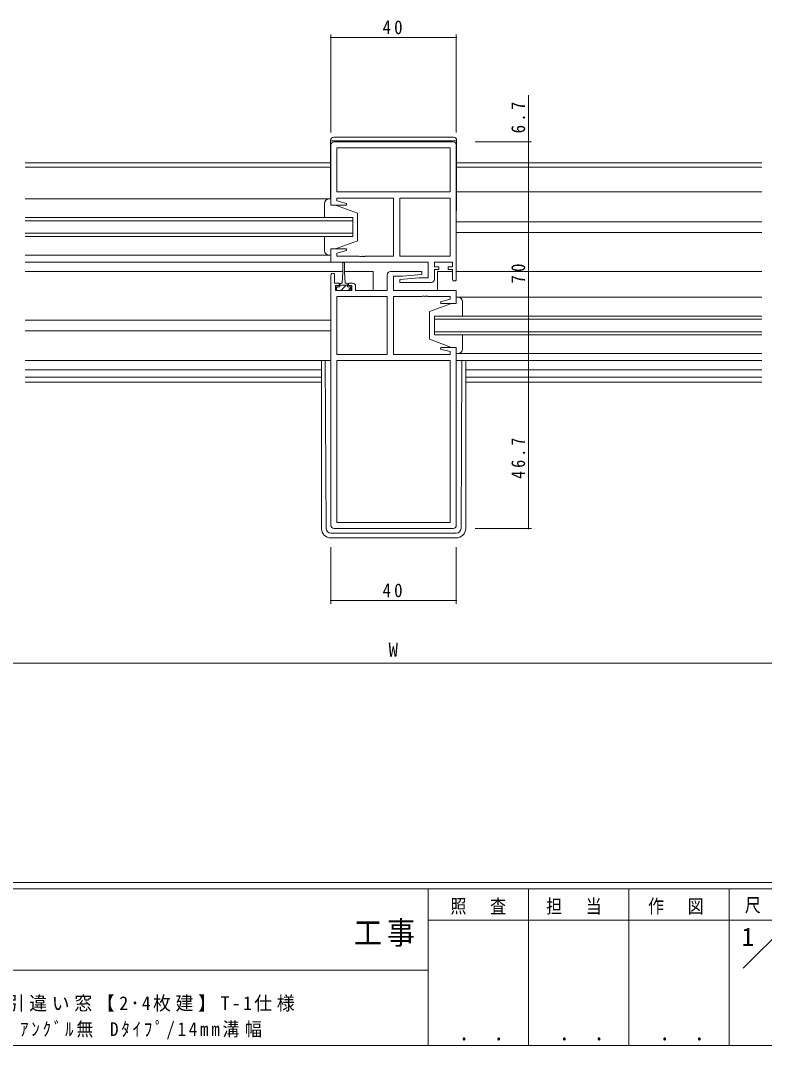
# Model space of a CAD drawing. Units: millimetres, scale not verified. Extents: x -567 to 567, y -403 to 403.
# Drawn here: x 43.3 to 280.6, y -403 to -75.9 of the extents above; entities that cross this region are included whole.
import ezdxf
from ezdxf.enums import TextEntityAlignment as Align

# ---------------------------------------------------------------- set-up
doc = ezdxf.new("R2010")
doc.units = ezdxf.units.MM
doc.header["$LTSCALE"] = 2
for name, color, linetype, lineweight in [('0-1_YKK_ZWAK', 7, 'Continuous', 18), ('0-3_YKK_11', 7, 'Continuous', 18), ('0-4_YKK_12', 2, 'Continuous', 18), ('0-5_YKK_13', 4, 'Continuous', 18), ('0-6_YKK_D', 6, 'Continuous', 18)]:
    doc.layers.add(name, color=color, linetype=linetype, lineweight=lineweight)
doc.layers.add('0-2_USER1', color=7, linetype='Continuous')
doc.styles.add('ＭＳ ゴシック', font='')
doc.styles.get('ＭＳ ゴシック').set_extended_font_data('MS Gothic')

msp = doc.modelspace()

# ---------------------------------------------------------------- linework, layer by layer
at = {"layer": '0-1_YKK_ZWAK'}
for p, q in [((537.274, -350.982), (-562.726, -350.982)), ((483.274, -352.982), (-562.726, -352.982)), ((173.274, -352.982), (173.274, -402.982)), ((205.274, -352.982), (205.274, -402.982)), ((237.274, -352.982), (237.274, -402.982)), ((269.274, -352.982), (269.274, -402.982)), ((270.68, -362.981), (173.274, -362.981)), ((270.68, -362.981), (299.274, -362.981)), ((273.803, -378.32), (287.65, -364.472)), ((-10.726, -378.981), (173.274, -378.981)), ((-562.726, -402.982), (483.274, -402.982))]:
    msp.add_line(p, q, dxfattribs=at)
at = {"layer": '0-3_YKK_11'}
for p, q in [((142.274, -115.585), (142.274, -134.785)), ((181.274, -114.585), (143.274, -114.585)), ((180.344, -116.515), (144.204, -116.515)), ((144.204, -116.515), (144.204, -130.585)), ((180.344, -116.515), (144.204, -116.515)), ((180.344, -130.585), (180.344, -116.515)), ((182.274, -158.385), (182.274, -115.585)), ((144.204, -130.585), (180.344, -130.585)), ((144.204, -132.515), (162.274, -132.515)), ((144.204, -133.432), (144.204, -132.515)), ((147.303, -134.263), (144.204, -133.432)), ((162.274, -132.515), (162.274, -151.055)), ((164.274, -132.515), (164.274, -151.055)), ((180.344, -132.515), (164.274, -132.515)), ((164.274, -132.515), (164.274, -151.055)), ((180.344, -151.055), (180.344, -132.515)), ((142.274, -134.785), (147.235, -134.785)), ((147.235, -134.785), (147.303, -134.263)), ((142.274, -148.785), (142.274, -152.985)), ((147.235, -148.785), (142.274, -148.785)), ((144.204, -150.138), (147.303, -149.307)), ((144.204, -151.055), (144.204, -150.138)), ((147.303, -149.307), (147.235, -148.785)), ((142.274, -152.985), (173.344, -152.985)), ((151.316, -151.055), (144.204, -151.055)), ((151.499, -151.175), (151.316, -151.055)), ((152.049, -151.175), (151.499, -151.175)), ((152.232, -151.055), (152.049, -151.175)), ((152.316, -151.055), (152.232, -151.055)), ((152.499, -151.175), (152.316, -151.055)), ((153.049, -151.175), (152.499, -151.175)), ((153.232, -151.055), (153.049, -151.175)), ((162.274, -151.055), (153.232, -151.055)), ((164.274, -151.055), (180.344, -151.055)), ((173.344, -152.985), (173.344, -157.985)), ((175.274, -152.985), (181.074, -152.985)), ((175.274, -154.485), (175.274, -152.985)), ((181.074, -152.985), (181.074, -154.485)), ((160.274, -156.985), (160.274, -161.985)), ((171.252, -155.985), (161.274, -155.985)), ((165.081, -157.485), (171.294, -156.941)), ((171.294, -156.941), (171.252, -155.985)), ((176.674, -154.485), (175.274, -154.485)), ((175.274, -155.285), (176.674, -155.285)), ((175.274, -158.485), (175.274, -155.285)), ((176.674, -155.285), (176.674, -154.485)), ((179.674, -154.485), (179.674, -155.285)), ((181.074, -154.485), (179.674, -154.485)), ((179.674, -155.285), (181.074, -155.285)), ((181.074, -155.285), (181.074, -158.385)), ((142.274, -157.085), (142.274, -236.985)), ((143.474, -159.685), (143.474, -157.085)), ((144.874, -159.685), (143.474, -159.685)), ((144.874, -160.485), (144.874, -159.685)), ((147.874, -159.685), (147.874, -160.485)), ((149.174, -159.685), (147.874, -159.685)), ((162.204, -157.485), (165.081, -157.485)), ((162.204, -161.985), (162.204, -157.485)), ((170.467, -157.985), (164.254, -158.528)), ((164.254, -158.528), (164.296, -159.485)), ((164.296, -159.485), (174.274, -159.485)), ((173.344, -157.985), (170.467, -157.985)), ((143.774, -160.485), (144.874, -160.485)), ((143.774, -161.985), (143.774, -160.485)), ((148.974, -161.985), (143.774, -161.985)), ((147.874, -160.485), (148.974, -160.485)), ((148.974, -160.485), (148.974, -161.985)), ((150.174, -161.985), (150.174, -160.685)), ((160.274, -161.985), (150.174, -161.985)), ((182.274, -161.985), (162.204, -161.985)), ((182.274, -166.185), (182.274, -161.985)), ((144.204, -163.915), (144.204, -182.455)), ((160.274, -163.915), (144.204, -163.915)), ((144.204, -163.915), (144.204, -182.455)), ((160.274, -182.455), (160.274, -163.915)), ((162.274, -163.915), (171.316, -163.915)), ((162.274, -182.455), (162.274, -163.915)), ((171.316, -163.915), (171.499, -163.795)), ((171.499, -163.795), (172.049, -163.795)), ((172.049, -163.795), (172.232, -163.915)), ((172.232, -163.915), (172.316, -163.915)), ((172.316, -163.915), (172.499, -163.795)), ((172.499, -163.795), (173.049, -163.795)), ((173.049, -163.795), (173.232, -163.915)), ((173.232, -163.915), (180.344, -163.915)), ((180.344, -164.832), (177.245, -165.663)), ((177.245, -165.663), (177.314, -166.185)), ((177.314, -166.185), (182.274, -166.185)), ((180.344, -163.915), (180.344, -164.832)), ((144.204, -182.455), (160.274, -182.455)), ((180.344, -182.455), (162.274, -182.455)), ((177.314, -180.185), (177.245, -180.707)), ((177.245, -180.707), (180.344, -181.538)), ((182.274, -180.185), (177.314, -180.185)), ((180.344, -181.538), (180.344, -182.455)), ((182.274, -236.985), (182.274, -180.185)), ((144.204, -184.385), (144.204, -236.055)), ((180.344, -184.385), (144.204, -184.385)), ((180.344, -236.055), (180.344, -184.385)), ((180.344, -236.055), (180.344, -184.385)), ((143.274, -237.985), (181.274, -237.985)), ((144.204, -236.055), (180.344, -236.055))]:
    msp.add_line(p, q, dxfattribs=at)
for centre, radius, start, end in [((143.274, -115.585), 1, 90.00001, 179.99999), ((181.274, -115.585), 1, 0.00001, 89.99999), ((142.874, -157.085), 0.6, 359.99999, 180.00001), ((161.274, -156.985), 1, 90.00001, 179.99999), ((149.174, -160.685), 1, 0.00001, 89.99999), ((174.274, -158.485), 1, 270.00001, 359.99999), ((181.674, -158.385), 0.6, 179.99999, 0.00001), ((143.274, -236.985), 1, 180.00001, 269.99999), ((181.274, -236.985), 1, 270.00001, 359.99999)]:
    msp.add_arc(centre, radius, start, end, dxfattribs=at)
at = {"layer": '0-4_YKK_12'}
for p, q in [((44.774, -121.285), (142.174, -121.285)), ((142.174, -122.685), (44.774, -122.685)), ((182.374, -121.285), (279.774, -121.285)), ((279.774, -122.685), (182.374, -122.685)), ((182.374, -130.585), (279.774, -130.585)), ((149.274, -138.785), (44.774, -138.785)), ((44.774, -139.785), (149.274, -139.785)), ((149.274, -144.785), (149.274, -138.785)), ((182.274, -140.085), (279.774, -140.085)), ((149.274, -143.785), (44.774, -143.785)), ((182.274, -143.485), (279.774, -143.485)), ((44.774, -144.785), (149.274, -144.785)), ((142.774, -152.985), (44.774, -152.985)), ((44.774, -155.985), (146.124, -155.985)), ((146.624, -155.985), (155.774, -155.985)), ((155.774, -155.985), (155.774, -161.985)), ((176.274, -155.985), (176.274, -161.985)), ((176.274, -155.985), (181.074, -155.985)), ((182.274, -155.985), (279.774, -155.985)), ((44.774, -171.485), (142.274, -171.485)), ((175.274, -170.185), (175.274, -176.185)), ((279.774, -170.185), (175.274, -170.185)), ((175.274, -171.185), (279.774, -171.185)), ((44.774, -174.885), (142.274, -174.885)), ((279.774, -175.185), (175.274, -175.185)), ((175.274, -176.185), (279.774, -176.185)), ((182.274, -184.385), (279.774, -184.385)), ((44.774, -187.385), (139.274, -187.385)), ((139.274, -189.655), (44.774, -189.655)), ((185.274, -187.385), (279.774, -187.385)), ((279.774, -189.655), (185.274, -189.655)), ((44.774, -191.285), (139.274, -191.285)), ((185.274, -191.285), (279.774, -191.285))]:
    msp.add_line(p, q, dxfattribs=at)
at = {"layer": '0-5_YKK_13'}
for p, q in [((142.174, -114.085), (142.174, -132.785)), ((182.374, -114.285), (142.174, -114.285)), ((143.174, -113.085), (181.374, -113.085)), ((182.374, -114.085), (182.374, -136.58)), ((44.774, -132.785), (142.274, -132.786)), ((141.774, -132.785), (142.274, -132.785)), ((142.274, -132.785), (142.274, -134.785)), ((140.274, -138.785), (140.274, -134.285)), ((142.274, -134.785), (143.774, -134.785)), ((143.774, -134.785), (150.774, -137.385)), ((150.774, -137.385), (150.774, -146.185)), ((182.374, -136.58), (182.274, -136.58)), ((140.274, -149.285), (140.274, -144.785)), ((143.774, -148.785), (150.774, -146.185)), ((142.274, -148.785), (142.274, -150.785)), ((143.774, -148.785), (142.274, -148.785)), ((142.274, -150.785), (44.774, -150.785)), ((142.274, -150.785), (141.774, -150.785)), ((146.124, -153.235), (146.124, -156.185)), ((146.624, -156.185), (146.624, -153.235)), ((146.124, -156.185), (145.874, -159.685)), ((146.624, -156.185), (146.874, -159.685)), ((145.124, -160.885), (145.124, -160.085)), ((145.524, -159.685), (145.874, -159.685)), ((146.874, -159.685), (147.224, -159.685)), ((147.624, -160.085), (147.624, -160.885)), ((144.074, -160.885), (144.074, -161.985)), ((145.124, -160.885), (144.074, -160.885)), ((144.362, -160.885), (144.074, -161.173)), ((144.074, -161.985), (148.674, -161.985)), ((147.624, -160.385), (145.124, -160.385)), ((146.374, -161.118), (145.508, -161.985)), ((147.108, -160.385), (146.374, -161.118)), ((148.674, -160.885), (147.624, -160.885)), ((148.674, -161.063), (147.753, -161.985)), ((148.674, -161.985), (148.674, -160.885)), ((180.774, -166.185), (173.774, -168.785)), ((182.274, -166.185), (180.774, -166.185)), ((182.274, -164.185), (182.274, -166.185)), ((182.774, -164.185), (182.274, -164.185)), ((182.274, -164.185), (279.774, -164.185)), ((184.274, -170.185), (184.274, -165.685)), ((173.774, -168.785), (173.774, -177.585)), ((184.274, -180.685), (184.274, -176.185)), ((180.774, -180.185), (173.774, -177.585)), ((180.774, -180.185), (182.274, -180.185)), ((182.274, -180.185), (182.274, -182.185)), ((182.274, -182.185), (182.774, -182.185)), ((182.274, -182.185), (279.774, -182.185)), ((44.774, -184.385), (142.274, -184.385)), ((44.774, -184.385), (142.274, -184.385)), ((139.274, -184.385), (139.274, -237.982)), ((140.766, -237.99), (140.484, -184.385)), ((183.782, -237.99), (184.064, -184.385)), ((185.274, -184.385), (185.274, -237.982)), ((142.266, -239.482), (182.282, -239.482)), ((142.274, -240.982), (182.274, -240.982))]:
    msp.add_line(p, q, dxfattribs=at)
for centre, radius, start, end in [((143.174, -114.085), 1, 90, 180), ((181.374, -114.085), 1, 0, 90), ((141.774, -134.285), 1.5, 90, 180), ((141.774, -149.285), 1.5, 180, 270), ((146.374, -153.235), 0.25, 0, 180), ((145.524, -160.085), 0.4, 90, 180), ((147.224, -160.085), 0.4, 0, 90), ((182.774, -165.685), 1.5, 0, 90), ((182.774, -180.685), 1.5, 270, 0), ((142.274, -237.982), 3, 180, 270), ((142.266, -237.982), 1.5, 180.30155, 270), ((182.274, -237.982), 3, 270, 0), ((182.282, -237.982), 1.5, 270, 359.69845)]:
    msp.add_arc(centre, radius, start, end, dxfattribs=at)
at = {"layer": '0-6_YKK_D'}
for p, q in [((142.274, -111.585), (142.274, -80.285)), ((142.274, -81.285), (182.274, -81.285)), ((182.274, -111.585), (182.274, -80.285)), ((205.274, -114.585), (205.274, -99.685)), ((188.274, -114.585), (206.274, -114.585)), ((205.274, -121.285), (205.274, -114.585)), ((188.274, -121.285), (206.274, -121.285)), ((188.274, -121.285), (206.274, -121.285)), ((205.274, -121.285), (205.274, -191.285)), ((188.274, -191.285), (206.274, -191.285)), ((188.274, -191.285), (206.274, -191.285)), ((205.274, -191.285), (205.274, -237.985)), ((188.274, -237.985), (206.274, -237.985)), ((142.274, -243.982), (142.274, -261.982)), ((182.274, -243.982), (182.274, -261.982)), ((142.274, -260.982), (182.274, -260.982)), ((-80.726, -280.982), (405.274, -280.982))]:
    msp.add_line(p, q, dxfattribs=at)
for centre, start, end in [((142.274, -81.285), 0, 180), ((142.274, -81.285), 180, 0), ((182.274, -81.285), 0, 180), ((182.274, -81.285), 180, 0), ((205.274, -114.585), 90, 270), ((205.274, -114.585), 270, 90), ((205.274, -121.285), 90, 270), ((205.274, -121.285), 90, 270), ((205.274, -121.285), 270, 90), ((205.274, -121.285), 270, 90), ((205.274, -191.285), 90, 270), ((205.274, -191.285), 90, 270), ((205.274, -191.285), 270, 90), ((205.274, -191.285), 270, 90), ((205.274, -237.985), 90, 270), ((205.274, -237.985), 270, 90), ((142.274, -260.982), 0, 180), ((142.274, -260.982), 180, 0), ((182.274, -260.982), 0, 180), ((182.274, -260.982), 180, 0)]:
    msp.add_arc(centre, 0.106, start, end, dxfattribs=at)

# ---------------------------------------------------------------- texts
at = {"layer": '0-1_YKK_ZWAK', "attachment_point": 7, "style": 'ＭＳ ゴシック'}
for s, insert, char_height in [('\\T1.24;\\W0.85;照\\~\\~査', (180.401, -361.24), 4.399), ('\\T1.24;\\W0.85;担\\~\\~当', (210.923, -361.24), 4.399), ('\\T1.24;\\W0.85;作\\~\\~図', (243.445, -361.214), 4.399), ('\\T1.24;\\W0.85;尺\\~\\~度', (274.292, -360.892), 4.399), ('\\T1.17;\\W0.9;工事', (149.605, -371.491), 7.331), ('\\T1.24;\\W0.85;\\~．\\~．', (179.638, -401.477), 5.132), ('\\T1.24;\\W0.85;\\~．\\~．', (211.638, -401.477), 5.132), ('\\T1.24;\\W0.85;\\~．\\~．', (243.638, -401.477), 5.132)]:
    msp.add_mtext(s, dxfattribs=dict(at, insert=insert, char_height=char_height))
at = {"layer": '0-2_USER1', "style": 'ＭＳ ゴシック'}
msp.add_text('1', height=5.865, dxfattribs=at).set_placement((273.274, -372.981), align=Align.BOTTOM_LEFT)
at = {"layer": '0-2_USER1', "char_height": 4.399, "attachment_point": 7, "style": 'ＭＳ ゴシック'}
for s, insert in [('\\T1.26;\\W0.95;EXIMA31\\~引違い窓【2･4枚建】T-1仕様', (10.213, -392.195)), ('\\T1.33;\\W0.9;ALC枠\\~ｱﾝｸﾞﾙ無\\~Dﾀｲﾌﾟ/14mm溝幅', (21.613, -401.018))]:
    msp.add_mtext(s, dxfattribs=dict(at, insert=insert))
at = {"layer": '0-6_YKK_D', "color": 7, "style": 'ＭＳ ゴシック'}
msp.add_text('W', height=4.399, dxfattribs=at).set_placement((160.674, -280.182), align=Align.BOTTOM_LEFT)
at = {"layer": '0-6_YKK_D', "color": 7, "char_height": 4.399, "attachment_point": 7, "style": 'ＭＳ ゴシック'}
for insert in [(158.754, -80.285), (158.754, -259.982)]:
    msp.add_mtext('\\T1.37;\\W0.9;40', dxfattribs=dict(at, insert=insert))
at = {"layer": '0-6_YKK_D', "color": 7, "char_height": 4.399, "attachment_point": 7, "rotation": 90, "style": 'ＭＳ ゴシック'}
for s, insert in [('\\T1.38;\\W0.9;6.7', (204.274, -111.885)), ('\\T1.37;\\W0.9;70', (204.274, -159.805)), ('\\T1.39;\\W0.85;46.7', (204.274, -222.155))]:
    msp.add_mtext(s, dxfattribs=dict(at, insert=insert))

doc.saveas('drawing.dxf')
